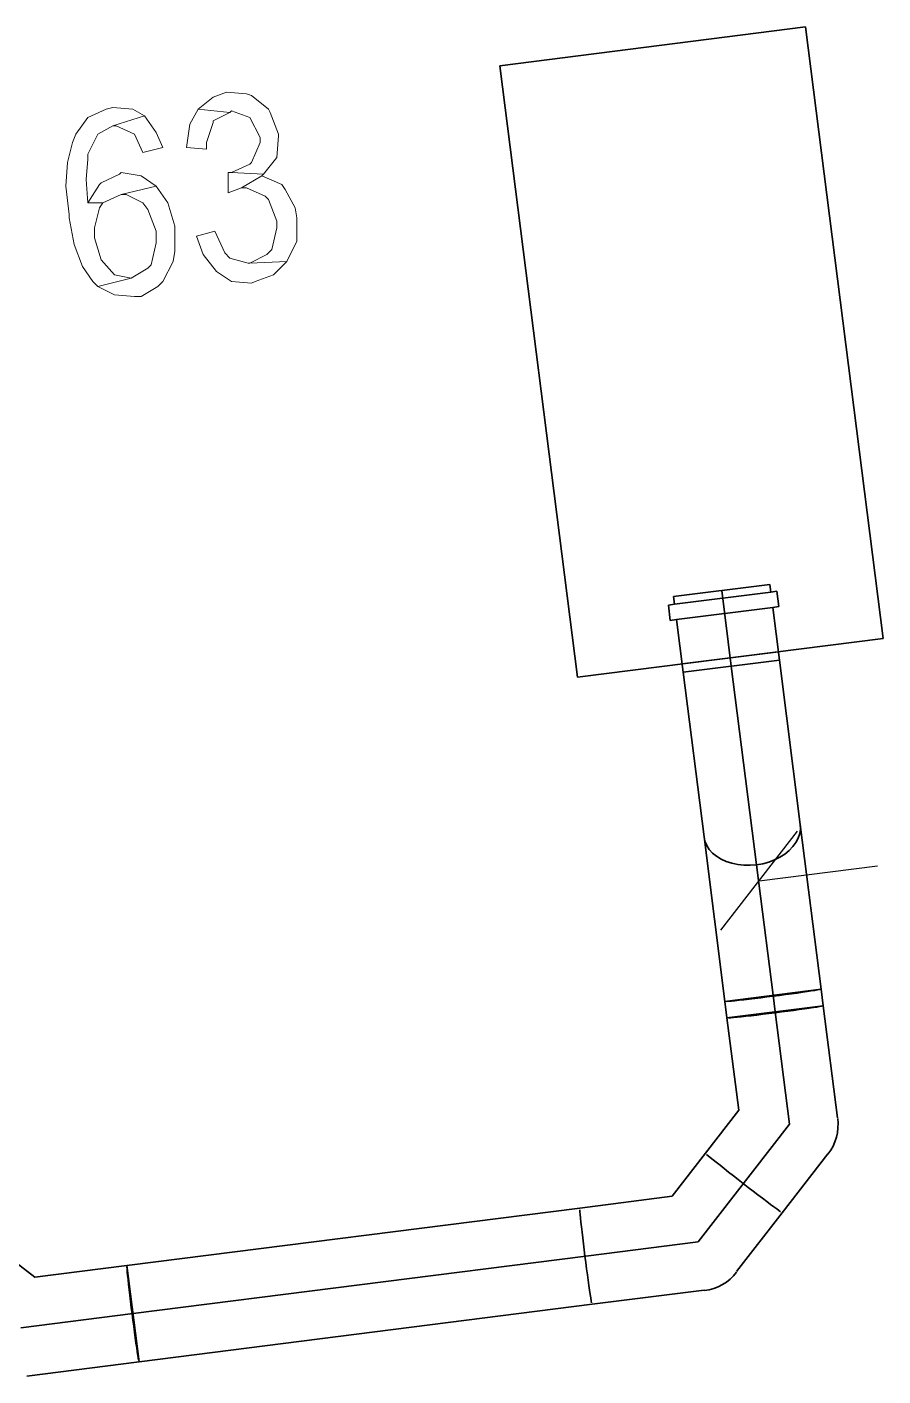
# Model space of a CAD drawing. Header units: metres. Extents: x 2713732.4 to 2713757.2, y 1226081.6 to 1226111.3.
# Drawn here: x 2713741.778 to 2713742.334, y 1226100.327 to 1226101.203 of the extents above; entities that cross this region are included whole.
import ezdxf

# ---------------------------------------------------------------- set-up
doc = ezdxf.new("R2010")
doc.units = ezdxf.units.M
doc.linetypes.add('DASHDOT', pattern=[1, 0.5, -0.25, 0, -0.25])
doc.linetypes.add('HIDDENX2', pattern=[0.75, 0.5, -0.25])
doc.layers.add('einlagen_boden_erstes_og', color=7, linetype='Continuous', true_color=0x000000)

msp = doc.modelspace()

# ---------------------------------------------------------------- linework, layer by layer
at = {"layer": 'einlagen_boden_erstes_og', "color": 1, "linetype": 'Continuous', "lineweight": 35, "true_color": 0xff0000, "extrusion": (0.000477202, 0.001815, 0.999998)}
for p, q in [((2713742.08531, 1226101.17769, -0.17756), (2713742.28373, 1226101.20287, -0.1777)), ((2713742.28373, 1226101.20287, -0.1777), (2713742.33409, 1226100.80605, -0.17701)), ((2713742.13568, 1226100.78087, -0.17686), (2713742.08531, 1226101.17769, -0.17756)), ((2713742.33409, 1226100.80605, -0.17701), (2713742.13568, 1226100.78087, -0.17686))]:
    msp.add_line(p, q, dxfattribs=at)
at = {"layer": 'einlagen_boden_erstes_og', "color": 36, "linetype": 'Continuous', "lineweight": 35, "true_color": 0x6a4015, "extrusion": (0.000477202, 0.001815, 0.999998)}
for p, q in [((2713742.19809, 1226100.83314, -0.17699), (2713742.26059, 1226100.84107, -0.17703)), ((2713742.19872, 1226100.82818, -0.17698), (2713742.19809, 1226100.83314, -0.17699)), ((2713742.26122, 1226100.83611, -0.17702), (2713742.19872, 1226100.82818, -0.17698)), ((2713742.26059, 1226100.84107, -0.17703), (2713742.26122, 1226100.83611, -0.17702)), ((2713742.26122, 1226100.83611, -0.17702), (2713742.26519, 1226100.83662, -0.17703)), ((2713742.26519, 1226100.83662, -0.17703), (2713742.26645, 1226100.8267, -0.17701)), ((2713742.19475, 1226100.82768, -0.17698), (2713742.19872, 1226100.82818, -0.17698)), ((2713742.19601, 1226100.81776, -0.17696), (2713742.19475, 1226100.82768, -0.17698)), ((2713742.26248, 1226100.82619, -0.17701), (2713742.19998, 1226100.81826, -0.17696)), ((2713742.26645, 1226100.8267, -0.17701), (2713742.26248, 1226100.82619, -0.17701)), ((2713742.26248, 1226100.82619, -0.17701), (2713742.26682, 1226100.79197, -0.17695)), ((2713742.19998, 1226100.81826, -0.17696), (2713742.19601, 1226100.81776, -0.17696)), ((2713742.20432, 1226100.78404, -0.1769), (2713742.19998, 1226100.81826, -0.17696)), ((2713742.26613, 1226100.79742, -0.17696), (2713742.20363, 1226100.78949, -0.17691)), ((2713742.26682, 1226100.79197, -0.17695), (2713742.20432, 1226100.78404, -0.1769)), ((2713742.20432, 1226100.78404, -0.1769), (2713742.26682, 1226100.79197, -0.17695)), ((2713742.28037, 1226100.6852, -0.17676), (2713742.26682, 1226100.79197, -0.17695)), ((2713742.20432, 1226100.78404, -0.1769), (2713742.21787, 1226100.67727, -0.17672)), ((2713742.29392, 1226100.57843, -0.17657), (2713742.28037, 1226100.6852, -0.17676)), ((2713742.28047, 1226100.68228, -0.17675), (2713742.28037, 1226100.6852, -0.17676)), ((2713742.21787, 1226100.67727, -0.17672), (2713742.23142, 1226100.5705, -0.17653)), ((2713742.21787, 1226100.67727, -0.17672), (2713742.21851, 1226100.67442, -0.17671)), ((2713742.27907, 1226100.67644, -0.17674), (2713742.27759, 1226100.67362, -0.17674)), ((2713742.28003, 1226100.67935, -0.17675), (2713742.27907, 1226100.67644, -0.17674)), ((2713742.28047, 1226100.68228, -0.17675), (2713742.28003, 1226100.67935, -0.17675)), ((2713742.21966, 1226100.67168, -0.17671), (2713742.21851, 1226100.67442, -0.17671)), ((2713742.21966, 1226100.67168, -0.17671), (2713742.22133, 1226100.66911, -0.1767)), ((2713742.22133, 1226100.66911, -0.1767), (2713742.22346, 1226100.66675, -0.1767)), ((2713742.22346, 1226100.66675, -0.1767), (2713742.22604, 1226100.66464, -0.1767)), ((2713742.27037, 1226100.66612, -0.17672), (2713742.2732, 1226100.66841, -0.17673)), ((2713742.2732, 1226100.66841, -0.17673), (2713742.27562, 1226100.67093, -0.17673)), ((2713742.27562, 1226100.67093, -0.17673), (2713742.27759, 1226100.67362, -0.17674)), ((2713742.22604, 1226100.66464, -0.1767), (2713742.22901, 1226100.6628, -0.17669)), ((2713742.22901, 1226100.6628, -0.17669), (2713742.23232, 1226100.66129, -0.17669)), ((2713742.23593, 1226100.66011, -0.17669), (2713742.23232, 1226100.66129, -0.17669)), ((2713742.23593, 1226100.66011, -0.17669), (2713742.23976, 1226100.6593, -0.17669)), ((2713742.23976, 1226100.6593, -0.17669), (2713742.24374, 1226100.65886, -0.17669)), ((2713742.24374, 1226100.65886, -0.17669), (2713742.24782, 1226100.65881, -0.1767)), ((2713742.24782, 1226100.65881, -0.1767), (2713742.25193, 1226100.65914, -0.1767)), ((2713742.25193, 1226100.65914, -0.1767), (2713742.25598, 1226100.65984, -0.1767)), ((2713742.25598, 1226100.65984, -0.1767), (2713742.25992, 1226100.66092, -0.17671)), ((2713742.25992, 1226100.66092, -0.17671), (2713742.26367, 1226100.66234, -0.17671)), ((2713742.26367, 1226100.66234, -0.17671), (2713742.26718, 1226100.66408, -0.17672)), ((2713742.26718, 1226100.66408, -0.17672), (2713742.27037, 1226100.66612, -0.17672)), ((2713742.23142, 1226100.5705, -0.17653), (2713742.29392, 1226100.57843, -0.17657)), ((2713742.23142, 1226100.5705, -0.17653), (2713742.29392, 1226100.57843, -0.17657)), ((2713742.23142, 1226100.5705, -0.17653), (2713742.23279, 1226100.55974, -0.17651)), ((2713742.23383, 1226100.57056, -0.17653), (2713742.23251, 1226100.57047, -0.17653)), ((2713742.23565, 1226100.57072, -0.17653), (2713742.23383, 1226100.57056, -0.17653)), ((2713742.23793, 1226100.57094, -0.17653), (2713742.23565, 1226100.57072, -0.17653)), ((2713742.24063, 1226100.57122, -0.17653), (2713742.23793, 1226100.57094, -0.17653)), ((2713742.24371, 1226100.57155, -0.17654), (2713742.24063, 1226100.57122, -0.17653)), ((2713742.24712, 1226100.57194, -0.17654), (2713742.24371, 1226100.57155, -0.17654)), ((2713742.25079, 1226100.57237, -0.17654), (2713742.24712, 1226100.57194, -0.17654)), ((2713742.25466, 1226100.57283, -0.17654), (2713742.25079, 1226100.57237, -0.17654)), ((2713742.25867, 1226100.57333, -0.17655), (2713742.25466, 1226100.57283, -0.17654)), ((2713742.26275, 1226100.57384, -0.17655), (2713742.25867, 1226100.57333, -0.17655)), ((2713742.26683, 1226100.57436, -0.17655), (2713742.26275, 1226100.57384, -0.17655)), ((2713742.27084, 1226100.57489, -0.17656), (2713742.26683, 1226100.57436, -0.17655)), ((2713742.27471, 1226100.57541, -0.17656), (2713742.27084, 1226100.57489, -0.17656)), ((2713742.27837, 1226100.57591, -0.17656), (2713742.27471, 1226100.57541, -0.17656)), ((2713742.28176, 1226100.57639, -0.17656), (2713742.27837, 1226100.57591, -0.17656)), ((2713742.28483, 1226100.57683, -0.17657), (2713742.28176, 1226100.57639, -0.17656)), ((2713742.28751, 1226100.57723, -0.17657), (2713742.28483, 1226100.57683, -0.17657)), ((2713742.28978, 1226100.57759, -0.17657), (2713742.28751, 1226100.57723, -0.17657)), ((2713742.29157, 1226100.57789, -0.17657), (2713742.28978, 1226100.57759, -0.17657)), ((2713742.29288, 1226100.57814, -0.17657), (2713742.29157, 1226100.57789, -0.17657)), ((2713742.29529, 1226100.56768, -0.17655), (2713742.29392, 1226100.57843, -0.17657)), ((2713742.29529, 1226100.56767, -0.17655), (2713742.23279, 1226100.55974, -0.17651)), ((2713742.29529, 1226100.56767, -0.17655), (2713742.23279, 1226100.55974, -0.17651)), ((2713742.24848, 1226100.56118, -0.17652), (2713742.25215, 1226100.56161, -0.17652)), ((2713742.25215, 1226100.56161, -0.17652), (2713742.25603, 1226100.56208, -0.17652)), ((2713742.25603, 1226100.56208, -0.17652), (2713742.26004, 1226100.56257, -0.17653)), ((2713742.26004, 1226100.56257, -0.17653), (2713742.26412, 1226100.56308, -0.17653)), ((2713742.26412, 1226100.56308, -0.17653), (2713742.2682, 1226100.56361, -0.17653)), ((2713742.2682, 1226100.56361, -0.17653), (2713742.2722, 1226100.56413, -0.17654)), ((2713742.2722, 1226100.56413, -0.17654), (2713742.27607, 1226100.56465, -0.17654)), ((2713742.27607, 1226100.56465, -0.17654), (2713742.27973, 1226100.56515, -0.17654)), ((2713742.27973, 1226100.56515, -0.17654), (2713742.28313, 1226100.56563, -0.17654)), ((2713742.28313, 1226100.56563, -0.17654), (2713742.28619, 1226100.56607, -0.17655)), ((2713742.28619, 1226100.56607, -0.17655), (2713742.28888, 1226100.56648, -0.17655)), ((2713742.28888, 1226100.56648, -0.17655), (2713742.29114, 1226100.56683, -0.17655)), ((2713742.29114, 1226100.56683, -0.17655), (2713742.29294, 1226100.56714, -0.17655)), ((2713742.29294, 1226100.56714, -0.17655), (2713742.29424, 1226100.56738, -0.17655)), ((2713742.30453, 1226100.49486, -0.17643), (2713742.29529, 1226100.56767, -0.17655)), ((2713742.23279, 1226100.55974, -0.17651), (2713742.24039, 1226100.49987, -0.1764)), ((2713742.23388, 1226100.55971, -0.17651), (2713742.2352, 1226100.5598, -0.17651)), ((2713742.2352, 1226100.5598, -0.17651), (2713742.23702, 1226100.55996, -0.17651)), ((2713742.23702, 1226100.55996, -0.17651), (2713742.2393, 1226100.56018, -0.17651)), ((2713742.2393, 1226100.56018, -0.17651), (2713742.242, 1226100.56046, -0.17652)), ((2713742.242, 1226100.56046, -0.17652), (2713742.24508, 1226100.5608, -0.17652)), ((2713742.24508, 1226100.5608, -0.17652), (2713742.24848, 1226100.56118, -0.17652)), ((2713742.24039, 1226100.49987, -0.1764), (2713742.21874, 1226100.47192, -0.17634)), ((2713742.1971, 1226100.44398, -0.17628), (2713742.21874, 1226100.47192, -0.17634)), ((2713742.21952, 1226100.47117, -0.17634), (2713742.22053, 1226100.47032, -0.17634)), ((2713742.22053, 1226100.47032, -0.17634), (2713742.22194, 1226100.46916, -0.17634)), ((2713742.22194, 1226100.46916, -0.17634), (2713742.22372, 1226100.46772, -0.17634)), ((2713742.22372, 1226100.46772, -0.17634), (2713742.22584, 1226100.46602, -0.17634)), ((2713742.22584, 1226100.46602, -0.17634), (2713742.22827, 1226100.4641, -0.17633)), ((2713742.26855, 1226100.43334, -0.1763), (2713742.29818, 1226100.4716, -0.17638)), ((2713742.22827, 1226100.4641, -0.17633), (2713742.23096, 1226100.46197, -0.17633)), ((2713742.23096, 1226100.46197, -0.17633), (2713742.23386, 1226100.45969, -0.17633)), ((2713742.23386, 1226100.45969, -0.17633), (2713742.23693, 1226100.45728, -0.17633)), ((2713742.23693, 1226100.45728, -0.17633), (2713742.24012, 1226100.4548, -0.17632)), ((2713742.24012, 1226100.4548, -0.17632), (2713742.24337, 1226100.45228, -0.17632)), ((2713742.24337, 1226100.45228, -0.17632), (2713742.24662, 1226100.44976, -0.17632)), ((2713742.24662, 1226100.44976, -0.17632), (2713742.24983, 1226100.4473, -0.17631)), ((2713742.13724, 1226100.43638, -0.17624), (2713742.1971, 1226100.44398, -0.17628)), ((2713742.24983, 1226100.4473, -0.17631), (2713742.25292, 1226100.44492, -0.17631)), ((2713742.25292, 1226100.44492, -0.17631), (2713742.25586, 1226100.44268, -0.17631)), ((2713742.25586, 1226100.44268, -0.17631), (2713742.25859, 1226100.44061, -0.17631)), ((2713742.25859, 1226100.44061, -0.17631), (2713742.26106, 1226100.43874, -0.1763)), ((2713742.13724, 1226100.43638, -0.17624), (2713741.84326, 1226100.39908, -0.17603)), ((2713742.1373, 1226100.43397, -0.17624), (2713742.13721, 1226100.4353, -0.17624)), ((2713742.1373, 1226100.43397, -0.17624), (2713742.13721, 1226100.4353, -0.17624)), ((2713742.13746, 1226100.43216, -0.17623), (2713742.1373, 1226100.43397, -0.17624)), ((2713742.13746, 1226100.43216, -0.17623), (2713742.1373, 1226100.43397, -0.17624)), ((2713742.13768, 1226100.42988, -0.17623), (2713742.13746, 1226100.43216, -0.17623)), ((2713742.13746, 1226100.43216, -0.17623), (2713742.13768, 1226100.42988, -0.17623)), ((2713742.26855, 1226100.43334, -0.1763), (2713742.23891, 1226100.39508, -0.17621)), ((2713742.26106, 1226100.43874, -0.1763), (2713742.26323, 1226100.43711, -0.1763)), ((2713742.26323, 1226100.43711, -0.1763), (2713742.26507, 1226100.43575, -0.1763)), ((2713742.26507, 1226100.43575, -0.1763), (2713742.26655, 1226100.43468, -0.1763)), ((2713742.26655, 1226100.43468, -0.1763), (2713742.26763, 1226100.43391, -0.1763)), ((2713742.13796, 1226100.42717, -0.17622), (2713742.13768, 1226100.42988, -0.17623)), ((2713742.13796, 1226100.42717, -0.17622), (2713742.13768, 1226100.42988, -0.17623)), ((2713742.1383, 1226100.42409, -0.17622), (2713742.13796, 1226100.42717, -0.17622)), ((2713742.1383, 1226100.42409, -0.17622), (2713742.13796, 1226100.42717, -0.17622)), ((2713742.13868, 1226100.42069, -0.17621), (2713742.1383, 1226100.42409, -0.17622)), ((2713742.1383, 1226100.42409, -0.17622), (2713742.13868, 1226100.42069, -0.17621)), ((2713741.78338, 1226100.39148, -0.17599), (2713741.75544, 1226100.41313, -0.17602)), ((2713742.13911, 1226100.41702, -0.17621), (2713742.13868, 1226100.42069, -0.17621)), ((2713742.13911, 1226100.41702, -0.17621), (2713742.13868, 1226100.42069, -0.17621)), ((2713742.13958, 1226100.41314, -0.1762), (2713742.13911, 1226100.41702, -0.17621)), ((2713742.13911, 1226100.41702, -0.17621), (2713742.13958, 1226100.41314, -0.1762)), ((2713742.14007, 1226100.40913, -0.17619), (2713742.13958, 1226100.41314, -0.1762)), ((2713742.13958, 1226100.41314, -0.1762), (2713742.14007, 1226100.40913, -0.17619)), ((2713742.14058, 1226100.40505, -0.17618), (2713742.14007, 1226100.40913, -0.17619)), ((2713742.14007, 1226100.40913, -0.17619), (2713742.14058, 1226100.40505, -0.17618)), ((2713742.1411, 1226100.40098, -0.17618), (2713742.14058, 1226100.40505, -0.17618)), ((2713742.14058, 1226100.40505, -0.17618), (2713742.1411, 1226100.40098, -0.17618)), ((2713741.84326, 1226100.39908, -0.17603), (2713741.78338, 1226100.39148, -0.17599)), ((2713741.84323, 1226100.39799, -0.17603), (2713741.84332, 1226100.39667, -0.17603)), ((2713741.85119, 1226100.33658, -0.17592), (2713741.84326, 1226100.39908, -0.17603)), ((2713741.85119, 1226100.33658, -0.17592), (2713741.84326, 1226100.39908, -0.17603)), ((2713741.84332, 1226100.39667, -0.17603), (2713741.84348, 1226100.39485, -0.17602)), ((2713742.14163, 1226100.39697, -0.17617), (2713742.1411, 1226100.40098, -0.17618)), ((2713742.1411, 1226100.40098, -0.17618), (2713742.14163, 1226100.39697, -0.17617)), ((2713742.14215, 1226100.3931, -0.17616), (2713742.14163, 1226100.39697, -0.17617)), ((2713742.14215, 1226100.3931, -0.17616), (2713742.14163, 1226100.39697, -0.17617)), ((2713741.84348, 1226100.39485, -0.17602), (2713741.8437, 1226100.39257, -0.17602)), ((2713741.8437, 1226100.39257, -0.17602), (2713741.84398, 1226100.38987, -0.17602)), ((2713741.84398, 1226100.38987, -0.17602), (2713741.84431, 1226100.38679, -0.17601)), ((2713741.84431, 1226100.38679, -0.17601), (2713741.8447, 1226100.38338, -0.176)), ((2713742.14265, 1226100.38944, -0.17616), (2713742.14215, 1226100.3931, -0.17616)), ((2713742.14215, 1226100.3931, -0.17616), (2713742.14265, 1226100.38944, -0.17616)), ((2713742.14312, 1226100.38605, -0.17615), (2713742.14265, 1226100.38944, -0.17616)), ((2713742.14312, 1226100.38605, -0.17615), (2713742.14265, 1226100.38944, -0.17616)), ((2713741.8447, 1226100.38338, -0.176), (2713741.84513, 1226100.37971, -0.176)), ((2713741.84513, 1226100.37971, -0.176), (2713741.84559, 1226100.37584, -0.17599)), ((2713742.14357, 1226100.38298, -0.17615), (2713742.14312, 1226100.38605, -0.17615)), ((2713742.14312, 1226100.38605, -0.17615), (2713742.14357, 1226100.38298, -0.17615)), ((2713742.14397, 1226100.38029, -0.17614), (2713742.14357, 1226100.38298, -0.17615)), ((2713742.14357, 1226100.38298, -0.17615), (2713742.14397, 1226100.38029, -0.17614)), ((2713742.14433, 1226100.37803, -0.17614), (2713742.14397, 1226100.38029, -0.17614)), ((2713742.14433, 1226100.37803, -0.17614), (2713742.14397, 1226100.38029, -0.17614)), ((2713742.14463, 1226100.37623, -0.17613), (2713742.14433, 1226100.37803, -0.17614)), ((2713742.14463, 1226100.37623, -0.17613), (2713742.14433, 1226100.37803, -0.17614)), ((2713742.21797, 1226100.38312, -0.17618), (2713742.14517, 1226100.37388, -0.17613)), ((2713741.84559, 1226100.37584, -0.17599), (2713741.84609, 1226100.37183, -0.17598)), ((2713741.84609, 1226100.37183, -0.17598), (2713741.8466, 1226100.36775, -0.17598)), ((2713741.85119, 1226100.33658, -0.17592), (2713742.14517, 1226100.37388, -0.17613)), ((2713742.14487, 1226100.37493, -0.17613), (2713742.14463, 1226100.37623, -0.17613)), ((2713742.14487, 1226100.37493, -0.17613), (2713742.14463, 1226100.37623, -0.17613)), ((2713741.8466, 1226100.36775, -0.17598), (2713741.84712, 1226100.36367, -0.17597)), ((2713741.84712, 1226100.36367, -0.17597), (2713741.84765, 1226100.35966, -0.17596)), ((2713741.84765, 1226100.35966, -0.17596), (2713741.84816, 1226100.3558, -0.17596)), ((2713741.84816, 1226100.3558, -0.17596), (2713741.84867, 1226100.35213, -0.17595)), ((2713741.84867, 1226100.35213, -0.17595), (2713741.84914, 1226100.34874, -0.17594)), ((2713741.84914, 1226100.34874, -0.17594), (2713741.84959, 1226100.34567, -0.17594)), ((2713741.84959, 1226100.34567, -0.17594), (2713741.84999, 1226100.34299, -0.17593)), ((2713741.84999, 1226100.34299, -0.17593), (2713741.85035, 1226100.34072, -0.17593)), ((2713741.77837, 1226100.32734, -0.17587), (2713741.85119, 1226100.33658, -0.17592)), ((2713741.85035, 1226100.34072, -0.17593), (2713741.85065, 1226100.33893, -0.17593)), ((2713741.85065, 1226100.33893, -0.17593), (2713741.85089, 1226100.33762, -0.17592))]:
    msp.add_line(p, q, dxfattribs=at)
at = {"layer": 'einlagen_boden_erstes_og', "color": 36, "linetype": 'DASHDOT', "lineweight": 35, "true_color": 0x6a4015, "extrusion": (0.000477202, 0.001815, 0.999998)}
for p, q in [((2713742.23557, 1226100.788, -0.17693), (2713742.22934, 1226100.83711, -0.17701)), ((2713742.24481, 1226100.71519, -0.1768), (2713742.23557, 1226100.788, -0.17693)), ((2713742.24481, 1226100.71519, -0.1768), (2713742.24912, 1226100.68123, -0.17674)), ((2713742.25343, 1226100.64728, -0.17668), (2713742.24912, 1226100.68123, -0.17674)), ((2713742.25343, 1226100.64728, -0.17668), (2713742.26267, 1226100.57447, -0.17655)), ((2713742.26404, 1226100.56371, -0.17653), (2713742.26267, 1226100.57447, -0.17655)), ((2713742.27328, 1226100.49089, -0.1764), (2713742.26404, 1226100.56371, -0.17653)), ((2713742.21401, 1226100.41437, -0.17624), (2713742.27328, 1226100.49089, -0.1764)), ((2713742.21401, 1226100.41437, -0.17624), (2713742.14121, 1226100.40513, -0.17619)), ((2713741.84722, 1226100.36783, -0.17598), (2713742.14121, 1226100.40513, -0.17619)), ((2713741.77441, 1226100.35859, -0.17593), (2713741.84722, 1226100.36783, -0.17598))]:
    msp.add_line(p, q, dxfattribs=at)
at = {"layer": 'einlagen_boden_erstes_og', "color": 36, "linetype": 'HIDDENX2', "lineweight": 35, "true_color": 0x6a4015, "extrusion": (0.000477202, 0.001815, 0.999998)}
msp.add_line((2713742.26266, 1226100.79698, -0.17695), (2713742.2071, 1226100.78993, -0.17692), dxfattribs=at)
at = {"layer": 'einlagen_boden_erstes_og', "color": 7, "linetype": 'Continuous', "lineweight": 25, "extrusion": (0.000477202, 0.001815, 0.999998)}
for p, q in [((2713742.22871, 1226100.61662, -0.17661), (2713742.2785, 1226100.6809, -0.17675)), ((2713742.25361, 1226100.64876, -0.17668), (2713742.33053, 1226100.65852, -0.17674))]:
    msp.add_line(p, q, dxfattribs=at)
at = {"layer": 'einlagen_boden_erstes_og', "color": 7, "lineweight": 0}
for points in [[(2713741.90794, 1226101.16047), (2713741.89925, 1226101.15721), (2713741.88947, 1226101.14961), (2713741.91011, 1226101.14743), (2713741.9112, 1226101.14852), (2713741.92315, 1226101.14417), (2713741.92967, 1226101.13114), (2713741.92967, 1226101.12788), (2713741.92423, 1226101.11485), (2713741.92315, 1226101.11376), (2713741.9112, 1226101.10833), (2713741.93184, 1226101.10724), (2713741.94053, 1226101.1181), (2713741.94161, 1226101.13223), (2713741.94161, 1226101.13331), (2713741.93618, 1226101.14743), (2713741.9351, 1226101.14961), (2713741.92423, 1226101.1583), (2713741.92098, 1226101.15938)], [(2713741.83408, 1226101.15069), (2713741.82973, 1226101.14961), (2713741.81778, 1226101.14417), (2713741.81018, 1226101.13331), (2713741.80801, 1226101.12788), (2713741.80475, 1226101.11485), (2713741.80366, 1226101.09964), (2713741.80583, 1226101.08117), (2713741.80583, 1226101.079), (2713741.80909, 1226101.06162), (2713741.81452, 1226101.0475), (2713741.82104, 1226101.03772), (2713741.8243, 1226101.03446), (2713741.84602, 1226101.0399), (2713741.83516, 1226101.04207), (2713741.82647, 1226101.05184), (2713741.82213, 1226101.06597), (2713741.82213, 1226101.07248), (2713741.82539, 1226101.08552), (2713741.82756, 1226101.08878), (2713741.81778, 1226101.08878), (2713741.8167, 1226101.10398), (2713741.81778, 1226101.11702), (2713741.81778, 1226101.12028), (2713741.8243, 1226101.13331), (2713741.83408, 1226101.13874), (2713741.85471, 1226101.14526), (2713741.84711, 1226101.14961)], [(2713741.88947, 1226101.14961), (2713741.88404, 1226101.13983), (2713741.88187, 1226101.12462), (2713741.89491, 1226101.12354), (2713741.89491, 1226101.12788), (2713741.89925, 1226101.14092), (2713741.89925, 1226101.142), (2713741.91011, 1226101.14743)], [(2713741.85471, 1226101.14526), (2713741.83408, 1226101.13874), (2713741.83625, 1226101.13874), (2713741.8482, 1226101.13331), (2713741.85363, 1226101.12136), (2713741.86666, 1226101.12462), (2713741.86232, 1226101.1344)], [(2713741.83951, 1226101.10833), (2713741.83842, 1226101.10724), (2713741.82647, 1226101.10181), (2713741.82539, 1226101.10072), (2713741.81778, 1226101.08878), (2713741.82756, 1226101.08878), (2713741.83951, 1226101.09421), (2713741.86232, 1226101.09964), (2713741.85254, 1226101.10616)], [(2713741.90903, 1226101.10833), (2713741.90903, 1226101.09529), (2713741.91772, 1226101.09855), (2713741.93075, 1226101.10616), (2713741.93184, 1226101.10724), (2713741.9112, 1226101.10833)], [(2713741.93075, 1226101.10616), (2713741.91772, 1226101.09855), (2713741.92098, 1226101.09855), (2713741.93292, 1226101.09312), (2713741.9351, 1226101.09095), (2713741.94053, 1226101.07683), (2713741.94053, 1226101.07248), (2713741.93727, 1226101.05836), (2713741.93401, 1226101.0551), (2713741.92315, 1226101.04967), (2713741.94704, 1226101.05076), (2713741.95356, 1226101.06379), (2713741.95356, 1226101.079), (2713741.95248, 1226101.08552), (2713741.94596, 1226101.09747), (2713741.94379, 1226101.10072)], [(2713741.86232, 1226101.09964), (2713741.83951, 1226101.09421), (2713741.84277, 1226101.09421), (2713741.85363, 1226101.08878), (2713741.85689, 1226101.08443), (2713741.86232, 1226101.07031), (2713741.86232, 1226101.06271), (2713741.85906, 1226101.04859), (2713741.85689, 1226101.04641), (2713741.84602, 1226101.0399), (2713741.8243, 1226101.03446), (2713741.83516, 1226101.02903), (2713741.8482, 1226101.02795), (2713741.85254, 1226101.02795), (2713741.8634, 1226101.03446), (2713741.86666, 1226101.03772), (2713741.87318, 1226101.05076), (2713741.87427, 1226101.05728), (2713741.87427, 1226101.07248), (2713741.87427, 1226101.07357), (2713741.86992, 1226101.08878)], [(2713741.90034, 1226101.07031), (2713741.88839, 1226101.06705), (2713741.89273, 1226101.0551), (2713741.90142, 1226101.04424), (2713741.9112, 1226101.03772), (2713741.92423, 1226101.03664), (2713741.92641, 1226101.03772), (2713741.93835, 1226101.04207), (2713741.94704, 1226101.05076), (2713741.94704, 1226101.05076), (2713741.92315, 1226101.04967), (2713741.92206, 1226101.04967), (2713741.91011, 1226101.05293), (2713741.90685, 1226101.05619)]]:
    msp.add_lwpolyline(points, close=True, dxfattribs=at)
at = {"layer": 'einlagen_boden_erstes_og', "color": 36, "linetype": 'Continuous', "lineweight": 35, "true_color": 0x6a4015, "extrusion": (0.000477202, 0.001815, 0.999998)}
for centre, start, end in [((2713741.96437, 1226096.12036, 3520.5086), 322.23806, 7.23233), ((2713741.9051, 1226096.04384, 3520.5086), 277.23233, 322.23806)]:
    msp.add_arc(centre, 0.0315, start, end, dxfattribs=at)

doc.saveas('drawing.dxf')
